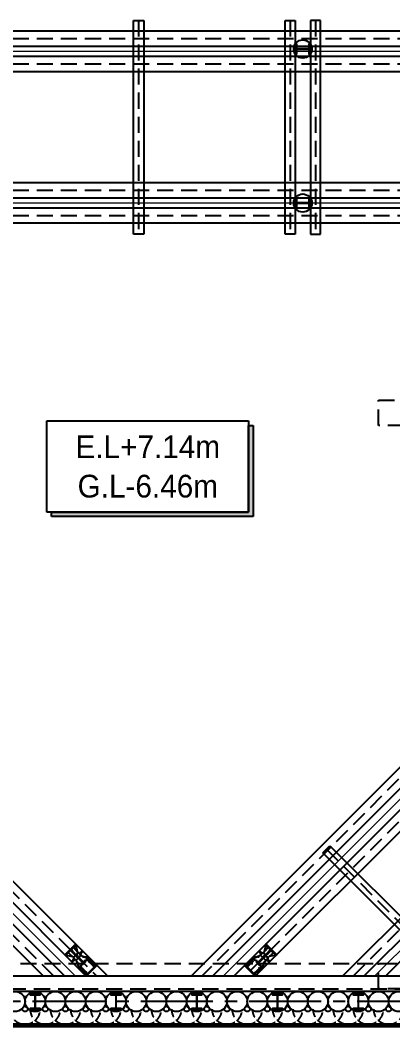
# Model space of a CAD drawing. Header units: millimetres. Extents: x 1073475 to 2890243, y -1340830 to -367733.
# Drawn here: x 1510794 to 1512087, y -382497 to -379005 of the extents above; entities that cross this region are included whole.
import ezdxf
from ezdxf.enums import TextEntityAlignment as Align

# ---------------------------------------------------------------- set-up
doc = ezdxf.new("R2010")
doc.units = ezdxf.units.MM
doc.header["$LTSCALE"] = 50
for name, pattern in [('CENTER2', [28.575, 19.05, -3.175, 3.175, -3.175]), ('HIDDEN', [9.525, 6.35, -3.175]), ('HIDDEN2', [4.7625, 3.175, -1.5875]), ('PHANTOM', [63.5, 31.75, -6.35, 6.35, -6.35, 6.35, -6.35])]:
    doc.linetypes.add(name, pattern=pattern)
doc.layers.add('_0', color=7, linetype='Continuous', lineweight=0)
for name, color, linetype in [('CEN', 1, 'CENTER2'), ('CIP', 1, 'Continuous'), ('H-BEAM', 5, 'Continuous'), ('H-BEAM-상부', 173, 'Continuous'), ('HPILE-300x200', 3, 'Continuous'), ('POST PILE', 6, 'Continuous'), ('SGR', 8, 'Continuous'), ('ST-CEN', 1, 'HIDDEN'), ('ST-CEN(상부 H-BEAM)', 1, 'HIDDEN'), ('ST-CEN(하부 H-BEAM)', 1, 'HIDDEN'), ('STRUT', 3, 'Continuous'), ('WALE-1', 3, 'Continuous'), ('건축', 233, 'HIDDEN'), ('굴착고', 2, 'Continuous'), ('대지경계선', 6, 'PHANTOM'), ('유압JACK', 2, 'Continuous')]:
    doc.layers.add(name, color=color, linetype=linetype)
doc.styles.add('돋움', font='')
doc.styles.get('돋움').set_extended_font_data('Dotum')

# ---------------------------------------------------------------- blocks, each defined once
blk = doc.blocks.new('계측평면')
at = {"layer": '대지경계선', "color": 8}
blk.add_line((26245, -35090), (1238, -35090), dxfattribs=at)
at = {"layer": '대지경계선', "const_width": 60}
for points in [[(-5833, -5158), (-176, 499), (26245, 499), (26245, -35090), (1238, -35090), (-5833, -28019), (-5833, -5158)], [(26247, -35088), (1240, -35088), (-5831, -28017), (-5831, -5156), (-174, 501), (26247, 501)]]:
    blk.add_lwpolyline(points, dxfattribs=at)
blk = doc.blocks.new('A$C1D3235D9')
at = {"layer": 'SGR', "linetype": 'HIDDEN2'}
blk.add_circle((0, 0), 50, dxfattribs=at)
blk.add_arc((0, 0), 300, 0, 180, dxfattribs=at)
blk = doc.blocks.new('A$C59AB4A79')
at = {"layer": '굴착고'}
blk.add_hatch(color=251, dxfattribs=at).paths.add_polyline_path([(-4026, -20565), (-122, -20565), (-122, -18848), (-32, -18848), (-32, -20655), (-4026, -20655)])
at = {"layer": '_0', "color": 251}
for p, q in [((13623, -11450), (-17350, -11450)), ((13623, -14450), (-17350, -14450)), ((13623, -15500), (-627, -29750)), ((-17350, -15950), (-3550, -29750)), ((13623, -18500), (2373, -29750))]:
    blk.add_line(p, q, dxfattribs=at)
at = {"layer": 'CEN', "color": 251, "ltscale": 1.5}
blk.add_line((14173, -30250), (-11145, -30250), dxfattribs=at)
at = {"layer": 'CIP', "color": 251}
for centre in [(-4750, -30250), (-4350, -30250), (-3950, -30250), (-3550, -30250), (-3150, -30250), (-2750, -30250), (-2350, -30250), (-1950, -30250), (-1550, -30250), (-1150, -30250), (-750, -30250), (-350, -30250), (50, -30250), (450, -30250), (850, -30250), (1250, -30250), (1650, -30250), (2050, -30250), (2450, -30250), (2850, -30250)]:
    blk.add_circle(centre, 200, dxfattribs=at)
at = {"layer": 'H-BEAM', "color": 251}
for p, q in [((600, -15064), (600, -10836)), ((600, -10836), (800, -10836)), ((800, -10836), (800, -15064)), ((1100, -10836), (1100, -15064)), ((1300, -10836), (1100, -10836)), ((1300, -15064), (1300, -10836)), ((800, -15064), (600, -15064)), ((1100, -15064), (1300, -15064))]:
    blk.add_line(p, q, dxfattribs=at)
at = {"layer": 'H-BEAM-상부', "color": 251}
for p, q in [((-2400, -15064), (-2400, -10836)), ((-2400, -10836), (-2200, -10836)), ((-2200, -10836), (-2200, -15064)), ((-2200, -15064), (-2400, -15064)), ((1346, -27308), (1487, -27166)), ((3765, -29727), (1346, -27308)), ((1487, -27166), (3906, -29585))]:
    blk.add_line(p, q, dxfattribs=at)
at = {"layer": 'HPILE-300x200', "color": 251}
for p, q in [((-4350, -30100), (-4350, -30400)), ((-2750, -30100), (-2750, -30400)), ((-1150, -30100), (-1150, -30400)), ((450, -30100), (450, -30400)), ((2050, -30100), (2050, -30400))]:
    blk.add_line(p, q, dxfattribs=at)
for points in [[(-4250, -30400), (-4250, -30386), (-4326, -30386, -0.414214), (-4346, -30366), (-4346, -30134, -0.414214), (-4326, -30114), (-4250, -30114), (-4250, -30100), (-4450, -30100), (-4450, -30114), (-4375, -30114, -0.414214), (-4355, -30134), (-4355, -30366, -0.414214), (-4375, -30386), (-4450, -30386), (-4450, -30400)], [(-2650, -30400), (-2650, -30386), (-2726, -30386, -0.414214), (-2746, -30366), (-2746, -30134, -0.414214), (-2726, -30114), (-2650, -30114), (-2650, -30100), (-2850, -30100), (-2850, -30114), (-2775, -30114, -0.414214), (-2755, -30134), (-2755, -30366, -0.414214), (-2775, -30386), (-2850, -30386), (-2850, -30400)], [(-1050, -30400), (-1050, -30386), (-1126, -30386, -0.414214), (-1146, -30366), (-1146, -30134, -0.414214), (-1126, -30114), (-1050, -30114), (-1050, -30100), (-1250, -30100), (-1250, -30114), (-1175, -30114, -0.414214), (-1155, -30134), (-1155, -30366, -0.414214), (-1175, -30386), (-1250, -30386), (-1250, -30400)], [(550, -30400), (550, -30386), (474, -30386, -0.414214), (454, -30366), (454, -30134, -0.414214), (474, -30114), (550, -30114), (550, -30100), (350, -30100), (350, -30114), (425, -30114, -0.414214), (445, -30134), (445, -30366, -0.414214), (425, -30386), (350, -30386), (350, -30400)], [(2150, -30400), (2150, -30386), (2074, -30386, -0.414214), (2054, -30366), (2054, -30134, -0.414214), (2074, -30114), (2150, -30114), (2150, -30100), (1950, -30100), (1950, -30114), (2025, -30114, -0.414214), (2045, -30134), (2045, -30366, -0.414214), (2025, -30386), (1950, -30386), (1950, -30400)]]:
    blk.add_lwpolyline(points, format="xyb", close=True, dxfattribs=at)
at = {"layer": 'POST PILE', "color": 251}
for p, q in [((1100, -11400), (800, -11400)), ((1100, -14450), (800, -14450))]:
    blk.add_line(p, q, dxfattribs=at)
for points in [[(800, -11300), (825, -11300), (825, -11371, 0.414214), (845, -11391), (1055, -11391, 0.414214), (1075, -11371), (1075, -11300), (1100, -11300), (1100, -11500), (1075, -11500), (1075, -11430, 0.414214), (1055, -11410), (845, -11410, 0.414214), (825, -11430), (825, -11500), (800, -11500)], [(800, -14350), (825, -14350), (825, -14421, 0.414214), (845, -14441), (1055, -14441, 0.414214), (1075, -14421), (1075, -14350), (1100, -14350), (1100, -14550), (1075, -14550), (1075, -14480, 0.414214), (1055, -14460), (845, -14460, 0.414214), (825, -14480), (825, -14550), (800, -14550)]]:
    blk.add_lwpolyline(points, format="xyb", close=True, dxfattribs=at)
for centre in [(950, -11400), (950, -14450)]:
    blk.add_circle(centre, 180, dxfattribs=at)
at = {"layer": 'ST-CEN', "color": 251}
for p, q in [((13623, -11200), (-17350, -11200)), ((13623, -11700), (-17350, -11700)), ((13623, -14200), (-17350, -14200)), ((13623, -14700), (-17350, -14700)), ((13623, -15076), (-1051, -29750)), ((-17350, -15526), (-3126, -29750)), ((13623, -15925), (-203, -29750)), ((-17350, -16374), (-3974, -29750)), ((13623, -18076), (1949, -29750))]:
    blk.add_line(p, q, dxfattribs=at)
at = {"layer": 'ST-CEN(상부 H-BEAM)', "color": 251}
for p, q in [((-2300, -10836), (-2300, -15064)), ((1417, -27237), (3836, -29656))]:
    blk.add_line(p, q, dxfattribs=at)
at = {"layer": 'ST-CEN(하부 H-BEAM)', "color": 251}
for p, q in [((700, -10836), (700, -15064)), ((1200, -10836), (1200, -15064))]:
    blk.add_line(p, q, dxfattribs=at)
at = {"layer": 'STRUT', "color": 251}
for p, q in [((13623, -11050), (-17350, -11050)), ((13623, -11350), (-17350, -11350)), ((13623, -11550), (-17350, -11550)), ((13623, -11850), (-17350, -11850)), ((13623, -14050), (-17350, -14050)), ((13623, -14350), (-17350, -14350)), ((13623, -14550), (-17350, -14550)), ((13623, -14850), (-17350, -14850)), ((13623, -14864), (-1263, -29750)), ((-17350, -15314), (-2914, -29750)), ((13623, -15288), (-839, -29750)), ((-17350, -15738), (-3338, -29750)), ((13623, -15712), (-415, -29750)), ((13623, -16137), (9, -29750)), ((-17350, -16162), (-3762, -29750)), ((-17350, -16586), (-4186, -29750)), ((13623, -17864), (1737, -29750)), ((13623, -18288), (2161, -29750)), ((13623, -18712), (2585, -29750))]:
    blk.add_line(p, q, dxfattribs=at)
at = {"layer": 'WALE-1', "color": 251}
for p, q in [((13623, -29750), (-10938, -29750)), ((13923, -30050), (-11062, -30050))]:
    blk.add_line(p, q, dxfattribs=at)
at = {"layer": '건축', "color": 251}
for p, q in [((2450, -18850), (2450, -18350)), ((2450, -18350), (2950, -18350)), ((-4116, -18758), (-122, -18758)), ((-4116, -20565), (-4116, -18758)), ((-122, -18758), (-122, -20565)), ((2950, -18850), (2450, -18850)), ((-122, -20565), (-4116, -20565)), ((-10834, -29500), (12500, -29500)), ((2450, -30000), (2450, -29500)), ((2450, -29500), (2950, -29500)), ((-11041, -30000), (13000, -30000)), ((2950, -30000), (2450, -30000)), ((13700, -30740), (-11307, -30740))]:
    blk.add_line(p, q, dxfattribs=at)
at = {"layer": '굴착고', "color": 251}
for p, q in [((-4116, -18758), (-122, -18758)), ((-4116, -20565), (-4116, -18758)), ((-122, -18758), (-122, -20565)), ((-122, -20565), (-122, -18848)), ((-122, -18848), (-32, -18848)), ((-32, -18848), (-32, -20655)), ((-122, -20565), (-4116, -20565)), ((-4026, -20565), (-122, -20565)), ((-4026, -20655), (-4026, -20565)), ((-32, -20655), (-4026, -20655))]:
    blk.add_line(p, q, dxfattribs=at)
at = {"layer": '대지경계선', "const_width": 60}
blk.add_lwpolyline([(13700, -30740), (-11307, -30740), (-18378, -23669), (-18378, -808), (-12721, 4849), (13700, 4849)], dxfattribs=at)
at = {"layer": '유압JACK', "color": 251}
for p, q in [((-3550, -29114), (-3762, -29326)), ((-3762, -29326), (-3550, -29114)), ((-3746, -29335), (-3636, -29225)), ((-3746, -29335), (-3661, -29250)), ((-3746, -29335), (-3706, -29295)), ((-3597, -29374), (-3685, -29294)), ((-3541, -29130), (-3643, -29232)), ((-3576, -29311), (-3640, -29250)), ((-3541, -29130), (-3626, -29215)), ((-3565, -29300), (-3626, -29236)), ((-3507, -29291), (-3585, -29369)), ((-3541, -29130), (-3581, -29170)), ((-3502, -29278), (-3581, -29190)), ((-3502, -29295), (-3581, -29373)), ((-3550, -29114), (-3541, -29123)), ((-3546, -29330), (-3502, -29287)), ((-3544, -29133), (-3517, -29262)), ((-3542, -29334), (-3493, -29286)), ((-3509, -29293), (-3504, -29297)), ((-3507, -29291), (-3502, -29295)), ((-3487, -29286), (-3486, -29287)), ((-3486, -29287), (-3444, -29330)), ((-3430, -29258), (-3466, -29288)), ((-3416, -29272), (-3446, -29308)), ((88, -29272), (118, -29308)), ((102, -29258), (137, -29288)), ((157, -29287), (115, -29330)), ((159, -29286), (157, -29287)), ((213, -29334), (165, -29286)), ((174, -29278), (253, -29190)), ((217, -29330), (174, -29287)), ((178, -29291), (174, -29295)), ((174, -29295), (252, -29373)), ((180, -29293), (176, -29297)), ((178, -29291), (256, -29369)), ((215, -29133), (188, -29262)), ((222, -29114), (212, -29123)), ((212, -29130), (252, -29170)), ((212, -29130), (315, -29232)), ((212, -29130), (297, -29215)), ((222, -29114), (434, -29326)), ((434, -29326), (222, -29114)), ((237, -29300), (298, -29236)), ((248, -29311), (311, -29250)), ((269, -29374), (357, -29294)), ((417, -29335), (307, -29225)), ((417, -29335), (332, -29250)), ((417, -29335), (377, -29295)), ((-3762, -29326), (-3753, -29335)), ((-3743, -29332), (-3613, -29359)), ((-3618, -29446), (-3588, -29410)), ((-3603, -29460), (-3568, -29430)), ((-3542, -29334), (-3590, -29383)), ((-3590, -29388), (-3588, -29390)), ((-3546, -29330), (-3589, -29373)), ((-3588, -29390), (-3546, -29432)), ((-3585, -29369), (-3581, -29373)), ((-3583, -29367), (-3579, -29371)), ((-3548, -29431), (-3546, -29432)), ((-3547, -29431), (-3546, -29432)), ((-3480, -29372), (-3543, -29435)), ((-3543, -29435), (-3515, -29464)), ((-3492, -29384), (-3540, -29432)), ((-3540, -29439), (-3509, -29503)), ((-3509, -29481), (-3509, -29498)), ((-3413, -29475), (-3493, -29395)), ((-3492, -29384), (-3444, -29335)), ((-3480, -29372), (-3441, -29332)), ((-3400, -29463), (-3480, -29383)), ((-3467, -29396), (-3480, -29409)), ((-3445, -29328), (-3444, -29330)), ((-3444, -29329), (-3444, -29330)), ((-3441, -29332), (-3412, -29361)), ((-3437, -29336), (-3373, -29367)), ((-3351, -29443), (-3432, -29525)), ((-3347, -29447), (-3429, -29528)), ((-3355, -29447), (-3425, -29517)), ((-3408, -29455), (-3421, -29467)), ((-3355, -29454), (-3420, -29519)), ((-3353, -29457), (-3418, -29522)), ((-3349, -29460), (-3416, -29527)), ((-3395, -29367), (-3378, -29367)), ((-3363, -29443), (-3357, -29449)), ((-3360, -29441), (-3355, -29447)), ((-3358, -29451), (-3354, -29454)), ((-3358, -29451), (-3355, -29454)), ((-3356, -29456), (-3354, -29458)), ((-3353, -29457), (-3349, -29460)), ((-3351, -29443), (-3347, -29447)), ((-3177, -29543), (-3327, -29394)), ((-3135, -29529), (-3310, -29390)), ((-3180, -29563), (-3306, -29436)), ((-3284, -29459), (-3287, -29462)), ((-3287, -29462), (-3276, -29472)), ((-3274, -29469), (-3276, -29472)), ((-194, -29529), (-19, -29390)), ((-151, -29543), (-2, -29394)), ((-148, -29563), (-22, -29436)), ((-55, -29469), (-52, -29472)), ((-42, -29462), (-52, -29472)), ((-44, -29459), (-42, -29462)), ((22, -29443), (19, -29447)), ((19, -29447), (100, -29528)), ((24, -29457), (21, -29460)), ((21, -29460), (87, -29527)), ((22, -29443), (104, -29525)), ((24, -29457), (89, -29522)), ((32, -29441), (26, -29447)), ((26, -29447), (96, -29517)), ((30, -29451), (26, -29454)), ((30, -29451), (26, -29454)), ((26, -29454), (91, -29519)), ((28, -29456), (26, -29458)), ((35, -29443), (28, -29449)), ((109, -29336), (45, -29367)), ((66, -29367), (49, -29367)), ((72, -29463), (152, -29383)), ((80, -29455), (93, -29467)), ((112, -29332), (84, -29361)), ((85, -29475), (165, -29395)), ((152, -29372), (112, -29332)), ((117, -29328), (115, -29330)), ((116, -29329), (115, -29330)), ((164, -29384), (115, -29335)), ((138, -29396), (151, -29409)), ((152, -29372), (215, -29435)), ((164, -29384), (212, -29432)), ((211, -29439), (180, -29503)), ((180, -29481), (180, -29498)), ((215, -29435), (186, -29464)), ((213, -29334), (261, -29383)), ((217, -29330), (261, -29373)), ((260, -29390), (218, -29432)), ((218, -29431), (218, -29432)), ((219, -29431), (218, -29432)), ((275, -29460), (239, -29430)), ((254, -29367), (250, -29371)), ((256, -29369), (252, -29373)), ((289, -29446), (259, -29410)), ((261, -29388), (260, -29390)), ((415, -29332), (285, -29359)), ((434, -29326), (424, -29335)), ((-3347, -29741), (-3485, -29566)), ((-3333, -29698), (-3482, -29549)), ((-3313, -29696), (-3439, -29569)), ((-3434, -29515), (-3429, -29521)), ((-3433, -29513), (-3427, -29519)), ((-3432, -29525), (-3429, -29528)), ((-3425, -29517), (-3429, -29521)), ((-3425, -29517), (-3421, -29521)), ((-3425, -29517), (-3421, -29521)), ((-3425, -29518), (-3422, -29521)), ((-3420, -29519), (-3421, -29521)), ((-3420, -29519), (-3418, -29522)), ((-3418, -29522), (-3419, -29523)), ((-3419, -29523), (-3416, -29527)), ((-3417, -29592), (-3414, -29589)), ((-3414, -29589), (-3404, -29599)), ((-3406, -29602), (-3404, -29599)), ((-3343, -29666), (-3340, -29663)), ((-3329, -29674), (-3340, -29663)), ((-3126, -29538), (-3338, -29750)), ((-3332, -29676), (-3329, -29674)), ((-3180, -29567), (-3309, -29696)), ((-3210, -29533), (-3213, -29536)), ((-3202, -29546), (-3213, -29536)), ((-3199, -29544), (-3202, -29546)), ((-3142, -29529), (-3156, -29543)), ((-3135, -29529), (-3126, -29538)), ((-194, -29529), (-203, -29538)), ((-203, -29538), (9, -29750)), ((-186, -29529), (-172, -29543)), ((-148, -29567), (-20, -29696)), ((-129, -29544), (-126, -29546)), ((-126, -29546), (-116, -29536)), ((-119, -29533), (-116, -29536)), ((-15, -29696), (111, -29569)), ((1, -29674), (12, -29663)), ((4, -29676), (1, -29674)), ((4, -29698), (154, -29549)), ((14, -29666), (12, -29663)), ((19, -29741), (157, -29566)), ((86, -29589), (75, -29599)), ((78, -29602), (75, -29599)), ((89, -29592), (86, -29589)), ((91, -29523), (87, -29527)), ((91, -29519), (89, -29522)), ((89, -29522), (91, -29523)), ((91, -29519), (93, -29521)), ((96, -29517), (93, -29521)), ((96, -29517), (93, -29521)), ((97, -29518), (93, -29521)), ((96, -29517), (100, -29521)), ((105, -29513), (98, -29519)), ((106, -29515), (100, -29521)), ((104, -29525), (100, -29528)), ((-3347, -29734), (-3333, -29720)), ((-3347, -29741), (-3338, -29750)), ((19, -29734), (4, -29720)), ((19, -29741), (9, -29750))]:
    blk.add_line(p, q, dxfattribs=at)
for centre, radius, start, end in [((-3695, -29306), 15, 48, 135), ((-3650, -29260), 15, 46.2674, 135), ((-3615, -29226), 15, 135, 223.7326), ((-3570, -29180), 15, 135, 222), ((-3583, -29318), 10, 315, 46.2674), ((-3558, -29293), 10, 223.7326, 315), ((-3544, -29126), 5, 315, 45), ((-3507, -29282), 6, 315, 42), ((-3490, -29289), 4, 45, 135), ((-3475, -29277), 15, 225, 310.2364), ((-3435, -29317), 15, 139.7636, 225), ((-3423, -29265), 10, 315, 135), ((95, -29265), 10, 45, 225), ((106, -29317), 15, 315, 40.2364), ((147, -29277), 15, 229.7636, 315), ((162, -29289), 4, 45, 135), ((178, -29282), 6, 138, 225), ((216, -29126), 5, 135, 225), ((230, -29293), 10, 225, 316.2674), ((255, -29318), 10, 133.7326, 225), ((242, -29180), 15, 318, 45), ((287, -29226), 15, 316.2674, 45), ((322, -29260), 15, 45, 133.7326), ((367, -29306), 15, 45, 132), ((-3749, -29331), 5, 225, 315), ((-3610, -29453), 10, 135, 315), ((-3593, -29369), 6, 228, 315), ((-3587, -29385), 4, 135, 225), ((-3599, -29400), 15, 319.7636, 45), ((-3558, -29441), 15, 45, 130.2364), ((-3543, -29429), 4, 225, 315), ((-3517, -29359), 15, 135, 315), ((-3517, -29359), 15, 315, 135), ((-3517, -29359), 10, 135, 315), ((-3517, -29359), 10, 315, 135), ((-3529, -29478), 20, 0.3602, 45), ((-3399, -29477), 110, 180.3602, 225), ((-3399, -29498), 110, 180, 217.9969), ((-3498, -29401), 7.5, 45, 135), ((-3475, -29377), 7.5, 135, 225), ((-3288, -29588), 164, 135, 164.7623), ((-3446, -29332), 4, 315, 45), ((-3417, -29479), 5, 319.7518, 45), ((-3398, -29347), 20, 225, 269.6398), ((-3288, -29588), 164, 105.2377, 135), ((-3397, -29459), 5, 225, 310.2482), ((-3399, -29477), 110, 45, 89.6398), ((-3378, -29477), 110, 52.0031, 90), ((-3324, -29454), 25, 45, 105.2377), ((-4, -29454), 25, 74.7623, 135), ((49, -29477), 110, 90, 127.9969), ((70, -29477), 110, 90.3602, 135), ((-41, -29588), 164, 45, 74.7623), ((68, -29459), 5, 229.7518, 315), ((69, -29347), 20, 270.3602, 315), ((-41, -29588), 164, 15.2377, 45), ((88, -29479), 5, 135, 220.2482), ((118, -29332), 4, 135, 225), ((70, -29477), 110, 315, 359.6398), ((147, -29377), 7.5, 315, 45), ((70, -29498), 110, 322.0031, 0), ((170, -29401), 7.5, 45, 135), ((188, -29359), 15, 45, 225), ((188, -29359), 15, 225, 45), ((188, -29359), 10, 45, 225), ((200, -29478), 20, 135, 179.6398), ((188, -29359), 10, 225, 45), ((215, -29429), 4, 225, 315), ((230, -29441), 15, 49.7636, 135), ((271, -29400), 15, 135, 220.2364), ((265, -29369), 6, 225, 312), ((259, -29385), 4, 315, 45), ((282, -29453), 10, 225, 45), ((421, -29331), 5, 225, 315), ((-3422, -29552), 25, 164.7623, 225), ((-3344, -29709), 15, 315, 45), ((-3311, -29693), 3, 225, 315), ((-3182, -29565), 3, 315, 45), ((-3167, -29532), 15, 225, 315), ((-3138, -29532), 5, 45, 135), ((-190, -29532), 5, 45, 135), ((-162, -29532), 15, 225, 315), ((-146, -29565), 3, 135, 225), ((-17, -29693), 3, 225, 315), ((15, -29709), 15, 135, 225), ((93, -29552), 25, 315, 15.2377), ((-3344, -29737), 5, 135, 225), ((15, -29737), 5, 315, 45)]:
    blk.add_arc(centre, radius, start, end, dxfattribs=at)
at = {"layer": 'SGR', "color": 251, "linetype": 'HIDDEN2', "rotation": 180.0000000000001}
for p in [(-4550, -30400), (-4150, -30400), (-3750, -30400), (-3350, -30400), (-2950, -30400), (-2550, -30400), (-2150, -30400), (-1750, -30400), (-1350, -30400), (-950, -30400), (-550, -30400), (-150, -30400), (250, -30400), (650, -30400), (1050, -30400), (1450, -30400), (1850, -30400), (2250, -30400), (2650, -30400)]:
    blk.add_blockref('A$C1D3235D9', p, dxfattribs=at)
at = {"layer": '굴착고', "color": 251, "style": '돋움'}
for s, p in [('E.L+7.14m', (-2119, -19272)), ('G.L-6.46m', (-2119, -20051))]:
    blk.add_text(s, height=450, dxfattribs=at).set_placement(p, align=Align.MIDDLE)

msp = doc.modelspace()

# ---------------------------------------------------------------- block references
at = {"ltscale": 0.2, "xscale": 0.1751524569241688, "yscale": 0.1751524569241688, "zscale": 0.1751524569241688, "rotation": 0.000612302615251796}
msp.add_blockref('A$C59AB4A79', (1511607.8, -377107.7, 0), dxfattribs=at)
at = {"xscale": 0.175, "yscale": 0.175, "zscale": 0.175}
msp.add_blockref('계측평면', (1509414.5, -376345.8, 0), dxfattribs=at)

doc.saveas('drawing.dxf')
